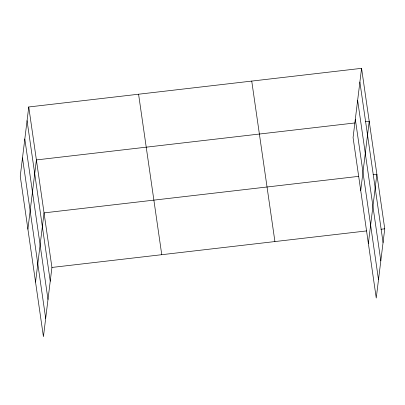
<?xml version="1.0" encoding="UTF-8"?>
<svg xmlns="http://www.w3.org/2000/svg" width="405" height="405" viewBox="0 0 405 405"><rect width="100%" height="100%" fill="white"/><g stroke="black" fill="none" stroke-linecap="round" stroke-linejoin="round"><path stroke-width="0.61" d="M28.75 106.971L20.25 176.19L43.431 336.666L51.926 267.447L28.75 106.971L361.569 68.334L384.75 228.81L376.25 298.029L353.074 137.553L361.569 68.334M27.899 229.149L36.399 159.929L354.866 122.958M35.549 282.103L44.049 212.883L358.774 176.347M360.723 190.512L369.218 121.292L365.477 121.728M368.368 243.466L376.868 174.246L373.126 174.682M51.926 267.447L366.652 230.911M381.004 229.245L384.75 228.81M359.883 82.063L383.064 242.539M357.635 100.374L380.816 260.85M355.322 119.242L378.498 279.718M251.738 81.081L274.919 241.562M138.581 94.218L161.757 254.699M27.064 120.7L50.24 281.176M24.816 139.011L47.992 299.487M22.498 157.879L45.679 318.355"/></g></svg>
